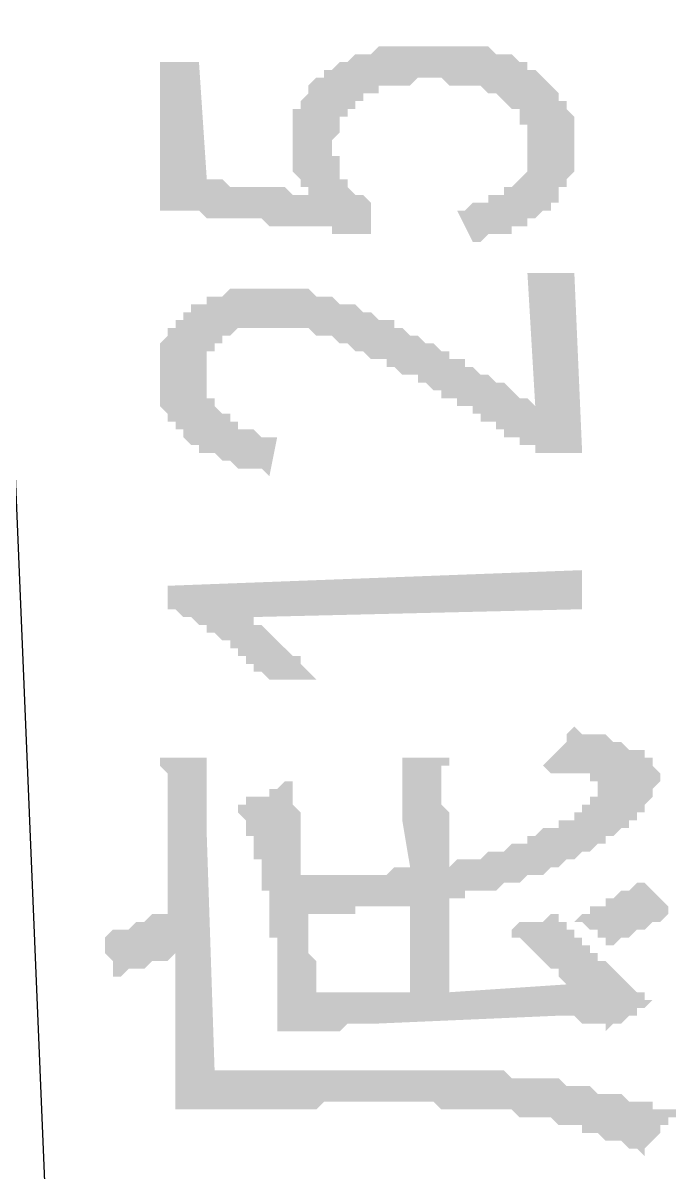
# Model space of a CAD drawing. Header units: millimetres. Extents: x 6156 to 7119, y 3162 to 3647.
# Drawn here: x 6899.33 to 6904.64, y 3591.22 to 3600.55 of the extents above; entities that cross this region are included whole.
import ezdxf

# ---------------------------------------------------------------- set-up
doc = ezdxf.new("R2010")
doc.units = ezdxf.units.MM
doc.layers.add('图层1', color=7, linetype='Continuous')

msp = doc.modelspace()

# ---------------------------------------------------------------- hatches: boundary and pattern name
at = {"layer": '图层1', "transparency": 33554559}
for points in [[(6902.8586, 3599.0292), (6902.9221, 3599.0292), (6902.9856, 3599.0927), (6903.0491, 3599.0927), (6903.1126, 3599.0927), (6903.1126, 3599.1562), (6903.176, 3599.1562), (6903.2395, 3599.1562), (6903.2395, 3599.2197), (6903.303, 3599.2197), (6903.303, 3599.2197), (6903.3665, 3599.2832), (6903.3665, 3599.2832), (6903.3665, 3599.2832), (6903.43, 3599.3467), (6903.43, 3599.3467), (6903.43, 3599.4102), (6903.43, 3599.4102), (6903.43, 3599.4737), (6903.43, 3599.4737), (6903.43, 3599.5371), (6903.43, 3599.6006), (6903.43, 3599.6006), (6903.43, 3599.6641), (6903.43, 3599.6641), (6903.43, 3599.7276), (6903.3665, 3599.7276), (6903.3665, 3599.7911), (6903.3665, 3599.7911), (6903.3665, 3599.8546), (6903.303, 3599.8546), (6903.303, 3599.8546), (6903.2395, 3599.9181), (6903.2395, 3599.9181), (6903.176, 3599.9816), (6903.1126, 3599.9816), (6903.1126, 3599.9816), (6903.0491, 3600.0451), (6902.9856, 3600.0451), (6902.9856, 3600.0451), (6902.9856, 3600.0451), (6902.9221, 3600.0451), (6902.8586, 3600.0451), (6902.7951, 3600.0451), (6902.7951, 3600.0451), (6902.7316, 3600.1086), (6902.6681, 3600.1086), (6902.6046, 3600.1086), (6902.5411, 3600.1086), (6902.5411, 3600.1086), (6902.4776, 3600.0451), (6902.4141, 3600.0451), (6902.4141, 3600.0451), (6902.3506, 3600.0451), (6902.2871, 3600.0451), (6902.2236, 3600.0451), (6902.2236, 3599.9816), (6902.1601, 3599.9816), (6902.0966, 3599.9816), (6902.0966, 3599.9816), (6902.0966, 3599.9181), (6902.0331, 3599.9181), (6902.0331, 3599.8546), (6901.9696, 3599.8546), (6901.9696, 3599.7911), (6901.9061, 3599.7911), (6901.9061, 3599.7276), (6901.9061, 3599.7276), (6901.9061, 3599.7276), (6901.9061, 3599.6641), (6901.8426, 3599.6006), (6901.8426, 3599.6006), (6901.8426, 3599.5371), (6901.8426, 3599.5371), (6901.8426, 3599.4737), (6901.9061, 3599.4737), (6901.9061, 3599.4102), (6901.9061, 3599.3467), (6901.9061, 3599.3467), (6901.9061, 3599.2832), (6901.9696, 3599.2832), (6901.9696, 3599.2197), (6901.9696, 3599.2197), (6902.0331, 3599.1562), (6902.0331, 3599.1562), (6902.0966, 3599.1562), (6902.1601, 3599.0927), (6902.1601, 3599.0927), (6902.1601, 3599.0927), (6902.1601, 3598.8387), (6902.1601, 3598.8387), (6902.1601, 3598.8387), (6902.0966, 3598.8387), (6902.0966, 3598.8387), (6902.0966, 3598.8387), (6902.0966, 3598.8387), (6902.0331, 3598.8387), (6902.0331, 3598.8387), (6901.9696, 3598.8387), (6901.9696, 3598.8387), (6901.9061, 3598.8387), (6901.9061, 3598.8387), (6901.8426, 3598.8387), (6901.8426, 3598.9022), (6901.7791, 3598.9022), (6901.7156, 3598.9022), (6901.7156, 3598.9022), (6901.6521, 3598.9022), (6901.5886, 3598.9022), (6901.5252, 3598.9022), (6901.4617, 3598.9022), (6901.3982, 3598.9022), (6901.3347, 3598.9022), (6901.2712, 3598.9657), (6901.2077, 3598.9657), (6901.1442, 3598.9657), (6901.0807, 3598.9657), (6901.0172, 3598.9657), (6900.9537, 3598.9657), (6900.8267, 3598.9657), (6900.7632, 3599.0292), (6900.6997, 3599.0292), (6900.5727, 3599.0292), (6900.5092, 3599.0292), (6900.4457, 3599.0292), (6900.4457, 3600.2356), (6900.7632, 3600.2356), (6900.8267, 3599.2832), (6900.8902, 3599.2832), (6900.9537, 3599.2832), (6900.9537, 3599.2832), (6901.0172, 3599.2197), (6901.0807, 3599.2197), (6901.1442, 3599.2197), (6901.2077, 3599.2197), (6901.2712, 3599.2197), (6901.2712, 3599.2197), (6901.3347, 3599.2197), (6901.3982, 3599.2197), (6901.4617, 3599.2197), (6901.4617, 3599.2197), (6901.5252, 3599.1562), (6901.5886, 3599.1562), (6901.5886, 3599.1562), (6901.6521, 3599.1562), (6901.6521, 3599.1562), (6901.6521, 3599.2197), (6901.5886, 3599.2197), (6901.5886, 3599.2832), (6901.5886, 3599.2832), (6901.5252, 3599.3467), (6901.5252, 3599.4102), (6901.5252, 3599.4102), (6901.5252, 3599.4737), (6901.5252, 3599.4737), (6901.5252, 3599.5371), (6901.5252, 3599.5371), (6901.5252, 3599.5371), (6901.5252, 3599.6006), (6901.5252, 3599.6641), (6901.5252, 3599.6641), (6901.5252, 3599.7276), (6901.5252, 3599.7276), (6901.5252, 3599.7911), (6901.5252, 3599.8546), (6901.5886, 3599.8546), (6901.5886, 3599.9181), (6901.5886, 3599.9181), (6901.5886, 3599.9181), (6901.6521, 3599.9816), (6901.6521, 3599.9816), (6901.6521, 3600.0451), (6901.7156, 3600.1086), (6901.7156, 3600.1086), (6901.7791, 3600.1086), (6901.7791, 3600.1721), (6901.8426, 3600.1721), (6901.9061, 3600.2356), (6901.9061, 3600.2356), (6901.9061, 3600.2356), (6901.9696, 3600.2356), (6902.0331, 3600.2991), (6902.0966, 3600.2991), (6902.0966, 3600.2991), (6902.1601, 3600.2991), (6902.2236, 3600.3626), (6902.2236, 3600.3626), (6902.2871, 3600.3626), (6902.2871, 3600.3626), (6902.3506, 3600.3626), (6902.4141, 3600.3626), (6902.4776, 3600.3626), (6902.4776, 3600.3626), (6902.5411, 3600.3626), (6902.6046, 3600.3626), (6902.6681, 3600.3626), (6902.6681, 3600.3626), (6902.7316, 3600.3626), (6902.7951, 3600.3626), (6902.7951, 3600.3626), (6902.8586, 3600.3626), (6902.9221, 3600.3626), (6902.9856, 3600.3626), (6902.9856, 3600.3626), (6903.0491, 3600.3626), (6903.1126, 3600.3626), (6903.176, 3600.2991), (6903.176, 3600.2991), (6903.2395, 3600.2991), (6903.303, 3600.2991), (6903.3665, 3600.2356), (6903.3665, 3600.2356), (6903.43, 3600.2356), (6903.43, 3600.1721), (6903.4935, 3600.1721), (6903.4935, 3600.1721), (6903.4935, 3600.1721), (6903.557, 3600.1086), (6903.557, 3600.1086), (6903.6205, 3600.0451), (6903.6205, 3600.0451), (6903.684, 3599.9816), (6903.684, 3599.9816), (6903.684, 3599.9181), (6903.7475, 3599.9181), (6903.7475, 3599.8546), (6903.7475, 3599.8546), (6903.811, 3599.7911), (6903.811, 3599.7911), (6903.811, 3599.7276), (6903.811, 3599.6641), (6903.811, 3599.6641), (6903.811, 3599.6006), (6903.811, 3599.6006), (6903.811, 3599.5371), (6903.811, 3599.5371), (6903.811, 3599.4737), (6903.811, 3599.4102), (6903.811, 3599.4102), (6903.811, 3599.3467), (6903.811, 3599.3467), (6903.7475, 3599.2832), (6903.7475, 3599.2832), (6903.7475, 3599.2197), (6903.684, 3599.2197), (6903.684, 3599.1562), (6903.684, 3599.0927), (6903.6205, 3599.0927), (6903.6205, 3599.0927), (6903.6205, 3599.0292), (6903.557, 3599.0292), (6903.557, 3599.0292), (6903.4935, 3598.9657), (6903.4935, 3598.9657), (6903.43, 3598.9657), (6903.43, 3598.9022), (6903.3665, 3598.9022), (6903.303, 3598.9022), (6903.303, 3598.8387), (6903.2395, 3598.8387), (6903.176, 3598.8387), (6903.1126, 3598.8387), (6903.0491, 3598.7752), (6903.0491, 3598.7752), (6902.9856, 3598.7752)], [(6903.7476, 3597.0607), (6903.7476, 3597.0607), (6903.6841, 3597.0607), (6903.6206, 3597.0607), (6903.6206, 3597.0607), (6903.5571, 3597.0607), (6903.4936, 3597.0607), (6903.4936, 3597.1242), (6903.4301, 3597.1242), (6903.3666, 3597.1242), (6903.3666, 3597.1877), (6903.3031, 3597.1877), (6903.2396, 3597.1877), (6903.2396, 3597.2512), (6903.2396, 3597.2512), (6903.1761, 3597.2512), (6903.1761, 3597.3147), (6903.1126, 3597.3147), (6903.1126, 3597.3147), (6903.0491, 3597.3147), (6903.0491, 3597.3782), (6902.9856, 3597.3782), (6902.9856, 3597.4417), (6902.9221, 3597.4417), (6902.8586, 3597.4417), (6902.8586, 3597.5052), (6902.7951, 3597.5052), (6902.7316, 3597.5052), (6902.7316, 3597.5687), (6902.6681, 3597.5687), (6902.6046, 3597.6322), (6902.5411, 3597.6322), (6902.5411, 3597.6957), (6902.4776, 3597.6957), (6902.4141, 3597.6957), (6902.3506, 3597.7592), (6902.2871, 3597.7592), (6902.2871, 3597.8226), (6902.2237, 3597.8226), (6902.1602, 3597.8226), (6902.0967, 3597.8861), (6902.0967, 3597.8861), (6902.0332, 3597.8861), (6901.9697, 3597.9496), (6901.9697, 3597.9496), (6901.9062, 3597.9496), (6901.9062, 3597.9496), (6901.8427, 3598.0131), (6901.7792, 3598.0131), (6901.7792, 3598.0131), (6901.7157, 3598.0131), (6901.7157, 3598.0131), (6901.7157, 3598.0131), (6901.6522, 3598.0766), (6901.5887, 3598.0766), (6901.5252, 3598.0766), (6901.4617, 3598.0766), (6901.4617, 3598.0766), (6901.3982, 3598.0766), (6901.3347, 3598.0766), (6901.2712, 3598.0766), (6901.2712, 3598.0766), (6901.2077, 3598.0766), (6901.1442, 3598.0766), (6901.1442, 3598.0766), (6901.0807, 3598.0766), (6901.0172, 3598.0131), (6901.0172, 3598.0131), (6900.9537, 3598.0131), (6900.9537, 3597.9496), (6900.8902, 3597.9496), (6900.8902, 3597.9496), (6900.8902, 3597.8861), (6900.8267, 3597.8861), (6900.8267, 3597.8226), (6900.8267, 3597.8226), (6900.8267, 3597.7592), (6900.8267, 3597.7592), (6900.8267, 3597.6957), (6900.8267, 3597.6957), (6900.8267, 3597.6322), (6900.8267, 3597.5687), (6900.8267, 3597.5687), (6900.8267, 3597.5052), (6900.8902, 3597.5052), (6900.8902, 3597.4417), (6900.8902, 3597.4417), (6900.9537, 3597.3782), (6900.9537, 3597.3782), (6901.0172, 3597.3782), (6901.0172, 3597.3147), (6901.0807, 3597.3147), (6901.0807, 3597.2512), (6901.1442, 3597.2512), (6901.2077, 3597.2512), (6901.2077, 3597.2512), (6901.2712, 3597.1877), (6901.3347, 3597.1877), (6901.3982, 3597.1877), (6901.3982, 3597.1877), (6901.3347, 3596.8702), (6901.2712, 3596.9337), (6901.2077, 3596.9337), (6901.2077, 3596.9337), (6901.1442, 3596.9337), (6901.0807, 3596.9337), (6901.0172, 3596.9972), (6901.0172, 3596.9972), (6900.9537, 3596.9972), (6900.8902, 3597.0607), (6900.8902, 3597.0607), (6900.8267, 3597.0607), (6900.7632, 3597.0607), (6900.7632, 3597.1242), (6900.6997, 3597.1242), (6900.6997, 3597.1242), (6900.6363, 3597.1877), (6900.6363, 3597.1877), (6900.6363, 3597.1877), (6900.6363, 3597.2512), (6900.5728, 3597.2512), (6900.5728, 3597.3147), (6900.5093, 3597.3147), (6900.5093, 3597.3782), (6900.5093, 3597.3782), (6900.4458, 3597.4417), (6900.4458, 3597.4417), (6900.4458, 3597.5052), (6900.4458, 3597.5052), (6900.4458, 3597.5687), (6900.4458, 3597.5687), (6900.4458, 3597.6322), (6900.4458, 3597.6957), (6900.4458, 3597.6957), (6900.4458, 3597.7592), (6900.4458, 3597.7592), (6900.4458, 3597.8226), (6900.4458, 3597.8861), (6900.4458, 3597.8861), (6900.4458, 3597.8861), (6900.4458, 3597.9496), (6900.4458, 3597.9496), (6900.5093, 3598.0131), (6900.5093, 3598.0131), (6900.5093, 3598.0766), (6900.5728, 3598.0766), (6900.5728, 3598.1401), (6900.5728, 3598.1401), (6900.6363, 3598.1401), (6900.6363, 3598.2036), (6900.6997, 3598.2036), (6900.6997, 3598.2671), (6900.7632, 3598.2671), (6900.8267, 3598.2671), (6900.8267, 3598.3306), (6900.8902, 3598.3306), (6900.8902, 3598.3306), (6900.9537, 3598.3306), (6901.0172, 3598.3941), (6901.0807, 3598.3941), (6901.0807, 3598.3941), (6901.1442, 3598.3941), (6901.2077, 3598.3941), (6901.2712, 3598.3941), (6901.2712, 3598.3941), (6901.3347, 3598.3941), (6901.3982, 3598.3941), (6901.3982, 3598.3941), (6901.4617, 3598.3941), (6901.5252, 3598.3941), (6901.5252, 3598.3941), (6901.5887, 3598.3941), (6901.6522, 3598.3941), (6901.6522, 3598.3941), (6901.7157, 3598.3306), (6901.7792, 3598.3306), (6901.8427, 3598.3306), (6901.8427, 3598.3306), (6901.9062, 3598.2671), (6901.9697, 3598.2671), (6902.0332, 3598.2671), (6902.0967, 3598.2036), (6902.0967, 3598.2036), (6902.0967, 3598.2036), (6902.1602, 3598.2036), (6902.1602, 3598.2036), (6902.2237, 3598.1401), (6902.2237, 3598.1401), (6902.2871, 3598.1401), (6902.2871, 3598.1401), (6902.3506, 3598.1401), (6902.3506, 3598.0766), (6902.4141, 3598.0766), (6902.4141, 3598.0766), (6902.4776, 3598.0131), (6902.4776, 3598.0131), (6902.5411, 3598.0131), (6902.5411, 3598.0131), (6902.6046, 3597.9496), (6902.6681, 3597.9496), (6902.6681, 3597.9496), (6902.7316, 3597.8861), (6902.7951, 3597.8861), (6902.7951, 3597.8226), (6902.8586, 3597.8226), (6902.9221, 3597.8226), (6902.9221, 3597.7592), (6902.9856, 3597.7592), (6903.0491, 3597.6957), (6903.0491, 3597.6957), (6903.1126, 3597.6957), (6903.1761, 3597.6322), (6903.2396, 3597.6322), (6903.3031, 3597.5687), (6903.3031, 3597.5687), (6903.3666, 3597.5052), (6903.4301, 3597.5052), (6903.4936, 3597.4417), (6903.4936, 3597.4417), (6903.4301, 3598.5211), (6903.8111, 3598.5211), (6903.8745, 3597.0607)], [(6901.2076, 3595.7272), (6901.2076, 3595.6637), (6901.2711, 3595.6637), (6901.2711, 3595.6637), (6901.3346, 3595.6002), (6901.3346, 3595.6002), (6901.3981, 3595.5367), (6901.3981, 3595.5367), (6901.4616, 3595.4732), (6901.4616, 3595.4732), (6901.5251, 3595.4097), (6901.5251, 3595.4097), (6901.5886, 3595.4097), (6901.5886, 3595.3462), (6901.6521, 3595.2827), (6901.6521, 3595.2827), (6901.7156, 3595.2192), (6901.7156, 3595.2192), (6901.3346, 3595.2192), (6901.2711, 3595.2827), (6901.2711, 3595.2827), (6901.2076, 3595.2827), (6901.2076, 3595.3462), (6901.1441, 3595.3462), (6901.1441, 3595.4097), (6901.0806, 3595.4097), (6901.0806, 3595.4732), (6901.0171, 3595.4732), (6901.0171, 3595.5367), (6900.9536, 3595.5367), (6900.9536, 3595.5367), (6900.8901, 3595.6002), (6900.8267, 3595.6002), (6900.8267, 3595.6637), (6900.7632, 3595.6637), (6900.7632, 3595.6637), (6900.6997, 3595.7272), (6900.6362, 3595.7272), (6900.6362, 3595.7272), (6900.5727, 3595.7907), (6900.5727, 3595.7907), (6900.5092, 3595.7907), (6900.5092, 3595.9812), (6903.8745, 3596.1082), (6903.8745, 3595.7907)]]:
    msp.add_hatch(color=256, dxfattribs=at).paths.add_polyline_path(points)
h = msp.add_hatch(color=256, dxfattribs=at)
h.paths.add_polyline_path([(6903.3031, 3593.1873), (6903.3031, 3593.1873), (6903.3666, 3593.2508), (6903.4301, 3593.2508), (6903.4936, 3593.2508), (6903.557, 3593.2508), (6903.557, 3593.2508), (6903.6205, 3593.3143), (6903.684, 3593.3143), (6903.684, 3593.3143), (6903.684, 3593.2508), (6903.7475, 3593.2508), (6903.7475, 3593.1873), (6903.811, 3593.1873), (6903.811, 3593.1238), (6903.8745, 3593.1238), (6903.8745, 3593.0603), (6903.938, 3593.0603), (6903.938, 3592.9968), (6904.0015, 3592.9968), (6904.0015, 3592.9333), (6904.065, 3592.9333), (6904.065, 3592.9333), (6904.1285, 3592.8698), (6904.1285, 3592.8698), (6904.1285, 3592.8698), (6904.192, 3592.8063), (6904.2555, 3592.7428), (6904.2555, 3592.7428), (6904.319, 3592.6793), (6904.319, 3592.6793), (6904.3825, 3592.6793), (6904.3825, 3592.6158), (6904.446, 3592.6158), (6904.446, 3592.6158), (6904.446, 3592.6158), (6904.3825, 3592.5523), (6904.319, 3592.5523), (6904.319, 3592.4888), (6904.2555, 3592.4888), (6904.192, 3592.4253), (6904.192, 3592.4253), (6904.1285, 3592.4253), (6904.1285, 3592.4253), (6904.065, 3592.3618), (6904.065, 3592.3618), (6904.065, 3592.4253), (6904.0015, 3592.4253), (6903.938, 3592.4253), (6903.938, 3592.4253), (6903.8745, 3592.4253), (6903.811, 3592.4888), (6903.811, 3592.4888), (6903.7475, 3592.4888), (6903.684, 3592.4888), (6903.684, 3592.4888), (6902.2236, 3592.4253), (6902.1601, 3592.4253), (6902.0966, 3592.4253), (6902.0331, 3592.4253), (6901.9696, 3592.4253), (6901.9696, 3592.4253), (6901.9062, 3592.3618), (6901.8427, 3592.3618), (6901.7792, 3592.3618), (6901.7792, 3592.3618), (6901.7157, 3592.3618), (6901.6522, 3592.3618), (6901.5887, 3592.3618), (6901.5252, 3592.3618), (6901.5252, 3592.3618), (6901.4617, 3592.3618), (6901.3982, 3592.3618), (6901.3982, 3592.4253), (6901.3982, 3592.4253), (6901.3982, 3592.4888), (6901.3982, 3592.4888), (6901.3982, 3592.5523), (6901.3982, 3592.5523), (6901.3982, 3592.6158), (6901.3982, 3592.6158), (6901.3982, 3592.6793), (6901.3982, 3592.6793), (6901.3982, 3592.7428), (6901.3982, 3592.8063), (6901.3982, 3592.8063), (6901.3982, 3592.8698), (6901.3982, 3592.8698), (6901.3982, 3592.9333), (6901.3982, 3592.9968), (6901.3982, 3592.9968), (6901.3982, 3593.0603), (6901.3982, 3593.1238), (6901.3347, 3593.1238), (6901.3347, 3593.1873), (6901.3347, 3593.1873), (6901.3347, 3593.2508), (6901.3347, 3593.3143), (6901.3347, 3593.3143), (6901.3347, 3593.3778), (6901.3347, 3593.4413), (6901.3347, 3593.4413), (6901.3347, 3593.5048), (6901.2712, 3593.5048), (6901.2712, 3593.5683), (6901.2712, 3593.6318), (6901.2712, 3593.6318), (6901.2712, 3593.6953), (6901.2712, 3593.6953), (6901.2712, 3593.7588), (6901.2077, 3593.7588), (6901.2077, 3593.8222), (6901.2077, 3593.8857), (6901.2077, 3593.8857), (6901.2077, 3593.9492), (6901.1442, 3593.9492), (6901.1442, 3594.0127), (6901.1442, 3594.0127), (6901.1442, 3594.0762), (6901.1442, 3594.0762), (6901.0807, 3594.1397), (6901.0807, 3594.1397), (6901.0807, 3594.2032), (6901.0807, 3594.2032), (6901.1442, 3594.2032), (6901.1442, 3594.2667), (6901.2077, 3594.2667), (6901.2712, 3594.2667), (6901.3347, 3594.2667), (6901.3347, 3594.3302), (6901.3982, 3594.3302), (6901.3982, 3594.3302), (6901.4617, 3594.3937), (6901.5252, 3594.3937), (6901.5252, 3594.3937), (6901.5252, 3594.3937), (6901.5252, 3594.3937), (6901.5252, 3594.3302), (6901.5252, 3594.3302), (6901.5252, 3594.3302), (6901.5252, 3594.2667), (6901.5252, 3594.2667), (6901.5252, 3594.2032), (6901.5252, 3594.2032), (6901.5887, 3594.1397), (6901.5887, 3594.0762), (6901.5887, 3594.0762), (6901.5887, 3594.0127), (6901.5887, 3594.0127), (6901.5887, 3593.9492), (6901.5887, 3593.8857), (6901.5887, 3593.8222), (6901.5887, 3593.8222), (6901.5887, 3593.7588), (6901.5887, 3593.6953), (6901.5887, 3593.6318), (6901.6522, 3593.6318), (6901.6522, 3593.6318), (6901.7157, 3593.6318), (6901.7792, 3593.6318), (6901.8427, 3593.6318), (6901.9062, 3593.6318), (6901.9696, 3593.6318), (6901.9696, 3593.6318), (6902.0331, 3593.6318), (6902.0966, 3593.6318), (6902.1601, 3593.6318), (6902.1601, 3593.6318), (6902.2236, 3593.6318), (6902.2871, 3593.6318), (6902.3506, 3593.6953), (6902.3506, 3593.6953), (6902.4141, 3593.6953), (6902.4776, 3593.6953), (6902.4141, 3594.0762), (6902.4141, 3594.1397), (6902.4141, 3594.2032), (6902.4141, 3594.2032), (6902.4141, 3594.2667), (6902.4141, 3594.2667), (6902.4141, 3594.3302), (6902.4141, 3594.3937), (6902.4141, 3594.3937), (6902.4141, 3594.4572), (6902.4141, 3594.4572), (6902.4141, 3594.5207), (6902.4141, 3594.5207), (6902.4141, 3594.5842), (6902.4141, 3594.5842), (6902.7951, 3594.5842), (6902.7951, 3594.5842), (6902.7951, 3594.5207), (6902.7316, 3594.5207), (6902.7316, 3594.4572), (6902.7316, 3594.4572), (6902.7316, 3594.3937), (6902.7316, 3594.3302), (6902.7316, 3594.3302), (6902.7316, 3594.2667), (6902.7316, 3594.2667), (6902.7316, 3594.2032), (6902.7951, 3594.1397), (6902.7951, 3594.1397), (6902.7951, 3593.6953), (6902.8586, 3593.7588), (6902.8586, 3593.7588), (6902.9221, 3593.7588), (6902.9856, 3593.7588), (6903.0491, 3593.7588), (6903.1126, 3593.8222), (6903.1126, 3593.8222), (6903.1761, 3593.8222), (6903.2396, 3593.8222), (6903.3031, 3593.8857), (6903.3031, 3593.8857), (6903.3666, 3593.8857), (6903.4301, 3593.8857), (6903.4301, 3593.9492), (6903.4936, 3593.9492), (6903.4936, 3593.9492), (6903.557, 3594.0127), (6903.6205, 3594.0127), (6903.684, 3594.0127), (6903.684, 3594.0762), (6903.7475, 3594.0762), (6903.811, 3594.0762), (6903.811, 3594.1397), (6903.8745, 3594.1397), (6903.8745, 3594.2032), (6903.938, 3594.2032), (6903.938, 3594.2032), (6903.938, 3594.2667), (6904.0015, 3594.2667), (6904.0015, 3594.3302), (6904.0015, 3594.3302), (6904.0015, 3594.3937), (6904.0015, 3594.3937), (6903.938, 3594.3937), (6903.938, 3594.4572), (6903.8745, 3594.4572), (6903.8745, 3594.4572), (6903.811, 3594.4572), (6903.7475, 3594.4572), (6903.7475, 3594.4572), (6903.684, 3594.4572), (6903.6205, 3594.4572), (6903.557, 3594.5207), (6903.557, 3594.5207), (6903.557, 3594.5207), (6903.6205, 3594.5842), (6903.6205, 3594.5842), (6903.684, 3594.6477), (6903.684, 3594.6477), (6903.7475, 3594.7112), (6903.7475, 3594.7112), (6903.7475, 3594.7747), (6903.7475, 3594.7747), (6903.811, 3594.8382), (6903.8745, 3594.7747), (6903.938, 3594.7747), (6904.0015, 3594.7747), (6904.065, 3594.7747), (6904.1285, 3594.7112), (6904.192, 3594.7112), (6904.192, 3594.7112), (6904.2555, 3594.6477), (6904.319, 3594.6477), (6904.319, 3594.6477), (6904.3825, 3594.6477), (6904.3825, 3594.5842), (6904.446, 3594.5842), (6904.446, 3594.5842), (6904.446, 3594.5842), (6904.446, 3594.5207), (6904.446, 3594.5207), (6904.446, 3594.5207), (6904.5095, 3594.4572), (6904.5095, 3594.4572), (6904.5095, 3594.3937), (6904.5095, 3594.3937), (6904.446, 3594.3302), (6904.446, 3594.3302), (6904.446, 3594.2667), (6904.446, 3594.2667), (6904.3825, 3594.2032), (6904.3825, 3594.1397), (6904.319, 3594.1397), (6904.319, 3594.1397), (6904.319, 3594.0762), (6904.2555, 3594.0762), (6904.2555, 3594.0127), (6904.192, 3594.0127), (6904.192, 3594.0127), (6904.1285, 3593.9492), (6904.065, 3593.9492), (6904.065, 3593.8857), (6904.0015, 3593.8857), (6904.0015, 3593.8857), (6903.938, 3593.8222), (6903.8745, 3593.8222), (6903.811, 3593.7588), (6903.811, 3593.7588), (6903.7475, 3593.7588), (6903.7475, 3593.7588), (6903.684, 3593.6953), (6903.6205, 3593.6953), (6903.6205, 3593.6953), (6903.557, 3593.6318), (6903.4936, 3593.6318), (6903.4936, 3593.6318), (6903.4301, 3593.6318), (6903.3666, 3593.5683), (6903.3031, 3593.5683), (6903.3031, 3593.5683), (6903.2396, 3593.5683), (6903.1761, 3593.5048), (6903.1126, 3593.5048), (6903.1126, 3593.5048), (6903.0491, 3593.5048), (6902.9856, 3593.5048), (6902.9221, 3593.5048), (6902.9221, 3593.4413), (6902.8586, 3593.4413), (6902.7951, 3593.4413), (6902.7951, 3593.4413), (6902.7951, 3592.6793), (6903.7475, 3592.7428), (6903.7475, 3592.7428), (6903.684, 3592.8063), (6903.684, 3592.8063), (6903.684, 3592.8698), (6903.6205, 3592.8698), (6903.6205, 3592.8698), (6903.557, 3592.9333), (6903.557, 3592.9333), (6903.4936, 3592.9968), (6903.4936, 3592.9968), (6903.4301, 3593.0603), (6903.4301, 3593.0603), (6903.3666, 3593.1238), (6903.3031, 3593.1238), (6903.3031, 3593.1873), (6903.3031, 3593.1873)], flags=0)
h.paths.add_polyline_path([(6900.8902, 3592.0444), (6901.0172, 3592.0444), (6901.0807, 3592.0444), (6901.1442, 3592.0444), (6901.2077, 3592.0444), (6901.2712, 3592.0444), (6901.3347, 3592.0444), (6901.3982, 3592.0444), (6901.4617, 3592.0444), (6901.5252, 3592.0444), (6901.5887, 3592.0444), (6901.6522, 3592.0444), (6901.6522, 3592.0444), (6901.7157, 3592.0444), (6901.7792, 3592.0444), (6901.8427, 3592.0444), (6901.9062, 3592.0444), (6901.9696, 3592.0444), (6901.9696, 3592.0444), (6902.0331, 3592.0444), (6902.0966, 3592.0444), (6902.1601, 3592.0444), (6902.1601, 3592.0444), (6902.2236, 3592.0444), (6902.2871, 3592.0444), (6902.2871, 3592.0444), (6902.3506, 3592.0444), (6902.4141, 3592.0444), (6902.4141, 3592.0444), (6902.4776, 3592.0444), (6902.4776, 3592.0444), (6902.5411, 3592.0444), (6902.5411, 3592.0444), (6902.6046, 3592.0444), (6902.6046, 3592.0444), (6902.6046, 3592.0444), (6902.6681, 3592.0444), (6902.7316, 3592.0444), (6902.7951, 3592.0444), (6902.8586, 3592.0444), (6902.8586, 3592.0444), (6902.9221, 3592.0444), (6902.9856, 3592.0444), (6903.0491, 3592.0444), (6903.0491, 3592.0444), (6903.1126, 3592.0444), (6903.1761, 3592.0444), (6903.2396, 3592.0444), (6903.3031, 3591.9809), (6903.3031, 3591.9809), (6903.3666, 3591.9809), (6903.4301, 3591.9809), (6903.4936, 3591.9809), (6903.4936, 3591.9809), (6903.557, 3591.9809), (6903.6205, 3591.9809), (6903.6205, 3591.9809), (6903.684, 3591.9809), (6903.7475, 3591.9174), (6903.7475, 3591.9174), (6903.811, 3591.9174), (6903.8745, 3591.9174), (6903.938, 3591.9174), (6903.938, 3591.9174), (6904.0015, 3591.8539), (6904.065, 3591.8539), (6904.1285, 3591.8539), (6904.1285, 3591.8539), (6904.192, 3591.8539), (6904.2555, 3591.7904), (6904.319, 3591.7904), (6904.319, 3591.7904), (6904.3825, 3591.7904), (6904.446, 3591.7904), (6904.446, 3591.7269), (6904.5095, 3591.7269), (6904.573, 3591.7269), (6904.6365, 3591.7269), (6904.6365, 3591.6634), (6904.6365, 3591.6634), (6904.573, 3591.6634), (6904.573, 3591.5999), (6904.5095, 3591.5999), (6904.5095, 3591.5364), (6904.5095, 3591.5364), (6904.446, 3591.4729), (6904.446, 3591.4729), (6904.3825, 3591.4094), (6904.3825, 3591.3459), (6904.3825, 3591.3459), (6904.319, 3591.4094), (6904.2555, 3591.4094), (6904.2555, 3591.4094), (6904.192, 3591.4729), (6904.1285, 3591.4729), (6904.1285, 3591.4729), (6904.065, 3591.4729), (6904.0015, 3591.5364), (6904.0015, 3591.5364), (6903.938, 3591.5364), (6903.8745, 3591.5364), (6903.8745, 3591.5999), (6903.811, 3591.5999), (6903.7475, 3591.5999), (6903.684, 3591.5999), (6903.684, 3591.5999), (6903.6205, 3591.6634), (6903.557, 3591.6634), (6903.4936, 3591.6634), (6903.4936, 3591.6634), (6903.4301, 3591.6634), (6903.3666, 3591.6634), (6903.3666, 3591.6634), (6903.3031, 3591.7269), (6903.2396, 3591.7269), (6903.2396, 3591.7269), (6903.1761, 3591.7269), (6903.1126, 3591.7269), (6903.1126, 3591.7269), (6903.0491, 3591.7269), (6902.9856, 3591.7269), (6902.9221, 3591.7269), (6902.9221, 3591.7269), (6902.8586, 3591.7269), (6902.7951, 3591.7269), (6902.7316, 3591.7269), (6902.6681, 3591.7904), (6902.6681, 3591.7904), (6902.6046, 3591.7904), (6902.5411, 3591.7904), (6902.4776, 3591.7904), (6902.4141, 3591.7904), (6902.3506, 3591.7904), (6902.2871, 3591.7904), (6902.2236, 3591.7904), (6902.2236, 3591.7904), (6902.1601, 3591.7904), (6902.0966, 3591.7904), (6902.0331, 3591.7904), (6902.0331, 3591.7904), (6901.9696, 3591.7904), (6901.9062, 3591.7904), (6901.8427, 3591.7904), (6901.8427, 3591.7904), (6901.7792, 3591.7904), (6901.7157, 3591.7269), (6901.6522, 3591.7269), (6901.5887, 3591.7269), (6901.5887, 3591.7269), (6901.5252, 3591.7269), (6901.4617, 3591.7269), (6901.3982, 3591.7269), (6901.3982, 3591.7269), (6901.3347, 3591.7269), (6901.2712, 3591.7269), (6901.2077, 3591.7269), (6901.1442, 3591.7269), (6901.1442, 3591.7269), (6901.0807, 3591.7269), (6901.0172, 3591.7269), (6900.9537, 3591.7269), (6900.8902, 3591.7269), (6900.8902, 3591.7269), (6900.8267, 3591.7269), (6900.7632, 3591.7269), (6900.6997, 3591.7269), (6900.6362, 3591.7269), (6900.5727, 3591.7269), (6900.5727, 3591.7269), (6900.5727, 3592.9968), (6900.5092, 3592.9333), (6900.4457, 3592.9333), (6900.4457, 3592.9333), (6900.3822, 3592.9333), (6900.3188, 3592.8698), (6900.2553, 3592.8698), (6900.2553, 3592.8698), (6900.1918, 3592.8698), (6900.1283, 3592.8063), (6900.1283, 3592.8063), (6900.0648, 3592.8063), (6900.0648, 3592.8698), (6900.0648, 3592.9333), (6900.0648, 3592.9333), (6900.0013, 3592.9968), (6900.0013, 3592.9968), (6900.0013, 3593.0603), (6900.0013, 3593.0603), (6900.0013, 3593.1238), (6899.9378, 3593.1238), (6900.0013, 3593.1238), (6900.0648, 3593.1873), (6900.1283, 3593.1873), (6900.1283, 3593.1873), (6900.1918, 3593.1873), (6900.2553, 3593.2508), (6900.3188, 3593.2508), (6900.3188, 3593.2508), (6900.3822, 3593.3143), (6900.4457, 3593.3143), (6900.4457, 3593.3143), (6900.5092, 3593.3143), (6900.5092, 3593.3778), (6900.5092, 3593.9492), (6900.5092, 3593.9492), (6900.5092, 3594.0127), (6900.5092, 3594.0127), (6900.5092, 3594.0762), (6900.5092, 3594.1397), (6900.5092, 3594.1397), (6900.5092, 3594.2032), (6900.5092, 3594.2032), (6900.5092, 3594.2667), (6900.5092, 3594.3302), (6900.5092, 3594.3302), (6900.5092, 3594.3937), (6900.5092, 3594.3937), (6900.5092, 3594.4572), (6900.4457, 3594.5207), (6900.4457, 3594.5207), (6900.4457, 3594.5842), (6900.4457, 3594.5842), (6900.8267, 3594.5842), (6900.8267, 3594.5842), (6900.8267, 3594.5207), (6900.8267, 3594.5207), (6900.8267, 3594.4572), (6900.8267, 3594.3937), (6900.8267, 3594.3937), (6900.8267, 3594.3302), (6900.8267, 3594.3302), (6900.8267, 3594.2667), (6900.8267, 3594.2032), (6900.8267, 3594.2032), (6900.8267, 3594.1397), (6900.8267, 3594.1397), (6900.8267, 3594.0762), (6900.8267, 3594.0127), (6900.8267, 3594.0127), (6900.8267, 3593.9492), (6900.8267, 3593.9492)], flags=0)
h.paths.add_polyline_path([(6902.4776, 3593.3778), (6902.4141, 3593.3778), (6902.3506, 3593.3778), (6902.3506, 3593.3778), (6902.2871, 3593.3778), (6902.2871, 3593.3778), (6902.2236, 3593.3778), (6902.1601, 3593.3778), (6902.0966, 3593.3778), (6902.0331, 3593.3778), (6902.0331, 3593.3143), (6901.9696, 3593.3143), (6901.9062, 3593.3143), (6901.8427, 3593.3143), (6901.7792, 3593.3143), (6901.7157, 3593.3143), (6901.6522, 3593.3143), (6901.6522, 3593.3143), (6901.6522, 3593.3143), (6901.6522, 3593.2508), (6901.6522, 3593.2508), (6901.6522, 3593.2508), (6901.6522, 3593.1873), (6901.6522, 3593.1873), (6901.6522, 3593.1238), (6901.6522, 3593.1238), (6901.6522, 3593.0603), (6901.6522, 3592.9968), (6901.6522, 3592.9968), (6901.7157, 3592.9333), (6901.7157, 3592.8698), (6901.7157, 3592.8698), (6901.7157, 3592.8063), (6901.7157, 3592.7428), (6901.7157, 3592.6793), (6901.7157, 3592.6793), (6902.4776, 3592.6793)], flags=0)
h.paths.add_polyline_path([(6903.811, 3593.2508), (6903.8745, 3593.3143), (6903.938, 3593.3143), (6903.938, 3593.3778), (6904.0015, 3593.3778), (6904.065, 3593.3778), (6904.065, 3593.4413), (6904.1285, 3593.4413), (6904.1285, 3593.4413), (6904.192, 3593.5048), (6904.2555, 3593.5048), (6904.2555, 3593.5048), (6904.319, 3593.5683), (6904.3825, 3593.5683), (6904.3825, 3593.5683), (6904.446, 3593.5048), (6904.446, 3593.5048), (6904.5095, 3593.4413), (6904.5095, 3593.4413), (6904.573, 3593.3778), (6904.573, 3593.3778), (6904.573, 3593.3143), (6904.6365, 3593.3143), (6904.573, 3593.3143), (6904.5095, 3593.2508), (6904.446, 3593.2508), (6904.446, 3593.2508), (6904.3825, 3593.1873), (6904.319, 3593.1873), (6904.319, 3593.1873), (6904.2555, 3593.1238), (6904.2555, 3593.1238), (6904.192, 3593.1238), (6904.1285, 3593.0603), (6904.1285, 3593.0603), (6904.1285, 3593.0603), (6904.065, 3593.0603), (6904.065, 3593.1238), (6904.0015, 3593.1238), (6904.0015, 3593.1873), (6903.938, 3593.1873), (6903.938, 3593.1873), (6903.8745, 3593.2508), (6903.811, 3593.2508), (6903.811, 3593.2508)], flags=0)

# ---------------------------------------------------------------- linework, layer by layer
at = {"layer": '图层1', "lineweight": -3}
msp.add_line((6902.3454, 3523.1854), (6898.7261, 3609.9845), dxfattribs=at)

doc.saveas('drawing.dxf')
